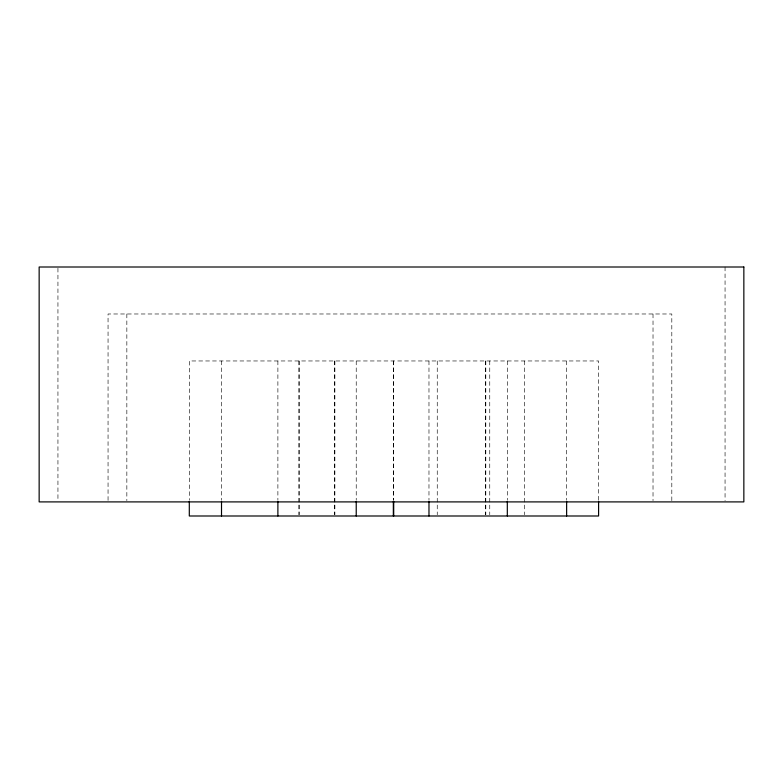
<?xml version="1.0" encoding="UTF-8"?>
<svg xmlns="http://www.w3.org/2000/svg" width="783" height="783" viewBox="0 0 783 783"><rect width="100%" height="100%" fill="white"/><g stroke="black" fill="none" stroke-linecap="round" stroke-linejoin="round"><path stroke-width="0.59" stroke-dasharray="3.92 2.94" d="M725.058 267.003L725.058 500.68M671.814 500.68L671.814 313.983L108.054 313.983L108.054 500.68M653.022 313.983L653.022 500.68M598.594 500.131L598.594 360.963L189.3 360.963L189.3 500.131M566.628 360.963L566.628 500.131M524.571 360.963L524.571 514.774M507.315 360.963L507.315 500.131M489.757 360.963L489.757 514.774M485.812 360.963L485.812 514.774M485.48 360.963L485.48 514.774M437.247 360.963L437.247 514.774M428.976 360.963L428.976 500.131M393.702 360.963L393.702 500.131M393.34 360.963L393.34 500.131M356.226 360.963L356.226 500.131M334.879 360.963L334.879 514.774M334.644 360.963L334.644 514.774M299.204 360.963L299.204 514.774M298.891 360.963L298.891 514.774M277.887 360.963L277.887 500.131M221.511 360.963L221.511 500.131M126.846 313.983L126.846 500.68M57.942 268.226L57.942 500.68"/><path stroke-width="1.17" d="M598.594 501.345L598.594 515.997L189.3 515.997L189.3 501.345M566.628 501.345L566.628 515.997M507.315 501.345L507.315 515.997M428.976 501.345L428.976 515.997M393.702 501.345L393.702 515.997M393.34 501.345L393.34 515.997M356.226 501.345L356.226 515.997M277.887 501.345L277.887 515.997M221.511 501.345L221.511 515.997M743.85 267.003L39.15 267.003L39.15 501.903L743.85 501.903L743.85 267.003"/></g></svg>
